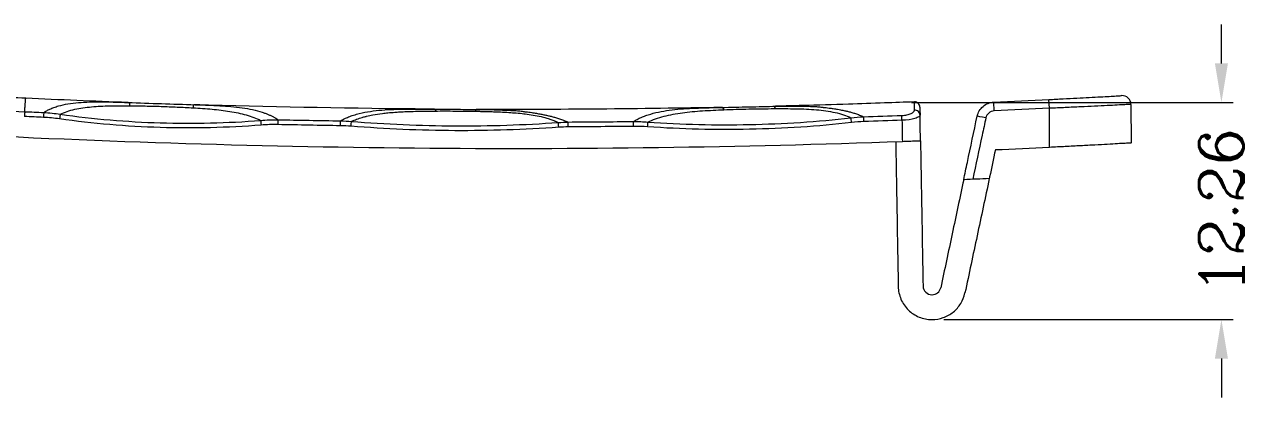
# Model space of a CAD drawing. Header units: millimetres. Extents: x -2408 to -1447, y -915 to -594.
# Drawn here: x -2339.3 to -2270.1, y -779.7 to -758.6 of the extents above; entities that cross this region are included whole.
import ezdxf

# ---------------------------------------------------------------- set-up
doc = ezdxf.new("R2010")
doc.units = ezdxf.units.MM
doc.layers.get('0').update_dxf_attribs({"linetype": 'CONTINUOUS'})
doc.layers.get('Defpoints').update_dxf_attribs({"linetype": 'CONTINUOUS'})
doc.layers.add('3', color=7, linetype='CONTINUOUS', true_color=0xffffff)
doc.styles.add('ROMANC', font='romanc.shx', dxfattribs={"bigfont": 'gbcbig.shx'})
doc.dimstyles.new('YanXiu', dxfattribs={"dimtxt": 2.5, "dimasz": 2.2, "dimexe": 0.66, "dimexo": 0.66, "dimgap": 0.66, "dimtad": 0, "dimdsep": 46, "dimtxsty": 'ROMANC', "dimcen": 0, "dimclrd": 256, "dimclre": 131, "dimclrt": 42, "dimazin": 2, "dimtfac": 1, "dimtofl": 0, "dimtmove": 0, "dimatfit": 3, "dimfxl": 0, "dimlwd": 5, "dimlwe": 5, "dimarcsym": 0})

# ---------------------------------------------------------------- blocks, each defined once
blk = doc.blocks.new('*D93')
at = {"lineweight": 5}
for p, q in [((1138.54, 606.172), (1138.54, 608.372)), ((1138.54, 589.514), (1138.54, 587.314))]:
    blk.add_line(p, q, dxfattribs=at)
at = {"color": 131, "lineweight": 5}
for p, q in [((1121.047, 603.972), (1139.2, 603.972)), ((1122.866, 591.714), (1139.2, 591.714))]:
    blk.add_line(p, q, dxfattribs=at)
for points in [[(1138.174, 606.172), (1138.907, 606.172), (1138.54, 603.972)], [(1138.174, 589.514), (1138.907, 589.514), (1138.54, 591.714)]]:
    blk.add_solid(points)
at = {"layer": 'Defpoints', "color": 0}
for p in [(1120.387, 603.972, 35), (1138.54, 603.972), (1122.206, 591.714, 35)]:
    blk.add_point(p, dxfattribs=at)
at = {"color": 42, "insert": (1138.54, 597.843), "char_height": 2.5, "attachment_point": 5, "rotation": 90, "style": 'ROMANC'}
blk.add_mtext('12.26', dxfattribs=at)

msp = doc.modelspace()

# ---------------------------------------------------------------- linework, layer by layer
at = {"layer": '3', "color": 7, "linetype": 'Continuous', "lineweight": 5}
for p, q in [((-2284.554, -763.51, 35), (-2284.576, -763.015, 35)), ((-2281.433, -763.361, 35), (-2281.458, -762.866, 35)), ((-2276.828, -763.141, 35), (-2276.809, -765.319, 35)), ((-2281.433, -765.568, 35), (-2281.433, -763.361, 35))]:
    msp.add_line(p, q, dxfattribs=at)
msp.add_arc((-2277.328, -763.145, 35), 0.5, 0.5, 93.26952, dxfattribs=at)
for centre, major_axis, ratio, start_param, end_param in [((-2289.756, -764.043, 35), (0.01, -0.3), 0.000179, 1.579522, 2.75491), ((-2289.036, -763.754, 35), (0.3, 0.005), 0.953123, 0, 1.588336), ((-2285.02, -763.91, 35), (0.489, -0.104), 0.008455, 1.572989, 3.141593)]:
    msp.add_ellipse(centre, major_axis=major_axis, ratio=ratio, start_param=start_param, end_param=end_param, dxfattribs=at)
for points, degree in [([(-2339.214, -762.797, 35), (-2339.822, -762.769, 35), (-2341.037, -762.712, 35), (-2342.856, -762.62, 35), (-2344.066, -762.556, 35), (-2344.671, -762.522, 35)], 3), ([(-2344.458, -763.224, 35), (-2342.732, -763.367, 35), (-2341.004, -763.478, 35), (-2339.274, -763.552, 35)], 3), ([(-2333.454, -763.033, 35), (-2335.374, -762.963, 35), (-2337.294, -762.885, 35), (-2339.214, -762.797, 35)], 3), ([(-2333.436, -763.036, 35), (-2333.732, -763.024, 35)], 1), ([(-2333.454, -763.033, 35), (-2333.443, -763.034, 35), (-2333.433, -763.036, 35), (-2333.423, -763.037, 35)], 3), ([(-2329.668, -763.158, 35), (-2329.68, -763.158, 35), (-2329.691, -763.159, 35), (-2329.702, -763.16, 35)], 3), ([(-2329.392, -763.167, 35), (-2329.688, -763.16, 35)], 1), ([(-2329.668, -763.158, 35), (-2329.577, -763.161, 35), (-2329.486, -763.163, 35), (-2329.396, -763.166, 35)], 3), ([(-2299.941, -763.311, 35), (-2299.936, -763.312, 35), (-2299.931, -763.313, 35), (-2299.926, -763.313, 35)], 3), ([(-2296.654, -763.239, 35), (-2296.894, -763.246, 35)], 1), ([(-2296.843, -763.243, 35), (-2296.848, -763.244, 35), (-2296.852, -763.244, 35), (-2296.857, -763.246, 35)], 3), ([(-2284.576, -763.015, 35), (-2283.537, -762.968, 35), (-2282.497, -762.919, 35), (-2281.458, -762.866, 35)], 3), ([(-2338.214, -763.872, 35), (-2338.571, -763.857, 35), (-2338.929, -763.842, 35), (-2339.286, -763.827, 35)], 3), ([(-2339.274, -763.552, 35), (-2338.917, -763.567, 35), (-2338.56, -763.582, 35), (-2338.203, -763.597, 35)], 3), ([(-2337.306, -763.958, 35), (-2337.607, -763.914, 35), (-2337.91, -763.884, 35), (-2338.214, -763.872, 35)], 3), ([(-2338.203, -763.597, 35), (-2337.89, -763.612, 35), (-2337.578, -763.646, 35), (-2337.268, -763.694, 35)], 3), ([(-2325.957, -764.044, 35), (-2325.631, -764.016, 35), (-2325.305, -764.001, 35), (-2324.979, -764.006, 35)], 3), ([(-2316.147, -763.411, 35), (-2316.304, -763.409, 35), (-2316.462, -763.408, 35)], 2), ([(-2316.446, -763.408, 35), (-2316.366, -763.408, 35), (-2316.285, -763.409, 35), (-2316.204, -763.409, 35)], 3), ([(-2313.762, -763.424, 35), (-2313.789, -763.431, 35), (-2313.817, -763.466, 35), (-2313.845, -763.527, 35)], 3), ([(-2313.575, -763.424, 35), (-2313.799, -763.424, 35)], 1), ([(-2313.751, -763.423, 35), (-2313.755, -763.423, 35), (-2313.758, -763.423, 35), (-2313.762, -763.424, 35)], 3), ([(-2299.889, -763.312, 35), (-2300.241, -763.318, 35)], 1), ([(-2292.635, -763.899, 35), (-2292.397, -763.869, 35), (-2292.159, -763.848, 35), (-2291.92, -763.836, 35)], 3), ([(-2291.92, -763.835, 35), (-2291.201, -763.813, 35), (-2290.483, -763.79, 35), (-2289.765, -763.765, 35)], 3), ([(-2281.433, -763.361, 35), (-2282.473, -763.414, 35), (-2283.513, -763.463, 35), (-2284.554, -763.51, 35)], 3), ([(-2324.984, -764.281, 35), (-2325.302, -764.275, 35), (-2325.619, -764.286, 35), (-2325.936, -764.311, 35)], 3), ([(-2321.45, -764.345, 35), (-2322.628, -764.327, 35), (-2323.806, -764.306, 35), (-2324.984, -764.281, 35)], 3), ([(-2324.979, -764.006, 35), (-2323.801, -764.03, 35), (-2322.623, -764.051, 35), (-2321.446, -764.069, 35)], 3), ([(-2320.851, -764.373, 35), (-2321.05, -764.358, 35), (-2321.25, -764.348, 35), (-2321.45, -764.345, 35)], 3), ([(-2321.446, -764.069, 35), (-2321.24, -764.074, 35), (-2321.035, -764.086, 35), (-2320.83, -764.103, 35)], 3), ([(-2309.149, -764.163, 35), (-2308.968, -764.149, 35), (-2308.786, -764.14, 35), (-2308.604, -764.136, 35)], 3), ([(-2308.594, -764.411, 35), (-2308.773, -764.413, 35), (-2308.953, -764.421, 35), (-2309.131, -764.433, 35)], 3), ([(-2308.604, -764.135, 35), (-2307.372, -764.129, 35), (-2306.14, -764.119, 35), (-2304.908, -764.106, 35)], 3), ([(-2304.905, -764.382, 35), (-2306.134, -764.395, 35), (-2307.364, -764.404, 35), (-2308.594, -764.411, 35)], 3), ([(-2304.908, -764.106, 35), (-2304.636, -764.105, 35), (-2304.365, -764.117, 35), (-2304.095, -764.138, 35)], 3), ([(-2304.114, -764.407, 35), (-2304.377, -764.388, 35), (-2304.641, -764.379, 35), (-2304.905, -764.382, 35)], 3), ([(-2291.907, -764.111, 35), (-2292.14, -764.12, 35), (-2292.372, -764.139, 35), (-2292.603, -764.166, 35)], 3), ([(-2289.756, -764.04, 35), (-2290.473, -764.065, 35), (-2291.19, -764.088, 35), (-2291.907, -764.111, 35)], 3), ([(-2289.756, -764.04, 35), (-2289.749, -764.436, 35), (-2289.742, -764.831, 35), (-2289.735, -765.227, 35)], 3), ([(-2281.433, -765.568, 35), (-2282.45, -765.619, 35), (-2283.467, -765.668, 35), (-2284.483, -765.714, 35)], 3), ([(-2284.827, -767.33, 35), (-2285.309, -767.352, 35), (-2285.79, -767.373, 35), (-2286.272, -767.393, 35)], 3), ([(-2288.067, -773.889, 35), (-2288.064, -773.889, 35), (-2288.061, -773.889, 35), (-2288.057, -773.889, 35)], 3), ([(-2288.067, -775.289, 35), (-2288.064, -775.289, 35), (-2288.061, -775.289, 35), (-2288.057, -775.289, 35)], 3)]:
    msp.add_open_spline(points, degree=degree, dxfattribs=at)
msp.add_rational_spline([(-2339.274, -763.552, 35), (-2339.243, -763.051, 35), (-2339.223, -762.797, 35), (-2339.214, -762.797, 35)], [1.00908325448, 0.996601001876, 0.996983628573, 1.01023113457], degree=3, dxfattribs=at)
for points, knots in [([(-2338.203, -763.597, 35), (-2338.147, -763.563, 35), (-2338.038, -763.494, 35), (-2337.846, -763.399, 35), (-2337.626, -763.309, 35), (-2337.295, -763.202, 35), (-2336.846, -763.103, 35), (-2336.253, -763.031, 35), (-2335.617, -762.997, 35), (-2335.089, -762.993, 35), (-2334.702, -762.997, 35), (-2334.465, -763.002, 35), (-2334.221, -763.008, 35), (-2333.98, -763.015, 35), (-2333.819, -763.02, 35), (-2333.742, -763.023, 35)], [0, 0, 0, 0, 0.056267, 0.111419, 0.179467, 0.248878, 0.383223, 0.518284, 0.653456, 0.783825, 0.827128, 0.870798, 0.914899, 0.959489, 1, 1, 1, 1]), ([(-2337.268, -763.694, 35), (-2337.026, -763.575, 35), (-2336.749, -763.486, 35), (-2336.152, -763.352, 35), (-2335.833, -763.307, 35), (-2335.166, -763.245, 35), (-2334.822, -763.228, 35), (-2334.109, -763.211, 35), (-2333.738, -763.212, 35), (-2333.364, -763.215, 35)], [0, 0, 0, 0, 0.25, 0.25, 0.5, 0.5, 0.75, 0.75, 1, 1, 1, 1]), ([(-2333.742, -763.023, 35), (-2333.733, -763.023, 35), (-2333.638, -763.026, 35), (-2333.541, -763.03, 35), (-2333.454, -763.033, 35)], [0, 0, 0, 0, 0.091874, 1, 1, 1, 1]), ([(-2333.454, -763.033, 35), (-2332.822, -763.056, 35), (-2332.191, -763.078, 35), (-2330.929, -763.119, 35), (-2330.299, -763.139, 35), (-2329.668, -763.158, 35)], [0, 0, 0, 0, 0.5, 0.5, 1, 1, 1, 1]), ([(-2333.423, -763.037, 35), (-2333.411, -763.039, 35), (-2333.382, -763.047, 35), (-2333.37, -763.073, 35), (-2333.369, -763.114, 35), (-2333.366, -763.158, 35), (-2333.364, -763.196, 35), (-2333.364, -763.215, 35)], [0, 0, 0, 0, 0.152096, 0.432313, 0.620931, 0.810156, 1, 1, 1, 1]), ([(-2333.364, -763.215, 35), (-2333.067, -763.218, 35), (-2332.77, -763.223, 35), (-2332.174, -763.235, 35), (-2331.875, -763.242, 35), (-2331.275, -763.262, 35), (-2330.974, -763.275, 35), (-2330.37, -763.303, 35), (-2330.071, -763.318, 35), (-2329.775, -763.335, 35)], [0, 0, 0, 0, 0.25, 0.25, 0.5, 0.5, 0.75, 0.75, 1, 1, 1, 1]), ([(-2329.702, -763.16, 35), (-2329.715, -763.161, 35), (-2329.748, -763.167, 35), (-2329.761, -763.193, 35), (-2329.764, -763.233, 35), (-2329.769, -763.278, 35), (-2329.773, -763.316, 35), (-2329.775, -763.335, 35)], [0, 0, 0, 0, 0.151291, 0.432314, 0.621773, 0.811057, 1, 1, 1, 1]), ([(-2316.204, -763.409, 35), (-2316.598, -763.406, 35), (-2321.087, -763.368, 35), (-2325.575, -763.28, 35), (-2329.668, -763.158, 35)], [0, 0, 0, 0, 0.087816, 1, 1, 1, 1]), ([(-2329.396, -763.166, 35), (-2329.323, -763.169, 35), (-2329.093, -763.176, 35), (-2328.713, -763.191, 35), (-2328.19, -763.216, 35), (-2327.612, -763.257, 35), (-2326.994, -763.326, 35), (-2326.403, -763.431, 35), (-2325.979, -763.544, 35), (-2325.694, -763.643, 35), (-2325.533, -763.706, 35), (-2325.381, -763.774, 35), (-2325.238, -763.847, 35), (-2325.103, -763.923, 35), (-2325.02, -763.978, 35), (-2324.979, -764.006, 35)], [0, 0, 0, 0, 0.038276, 0.122951, 0.206401, 0.331686, 0.463735, 0.599003, 0.737201, 0.782804, 0.827644, 0.87175, 0.915155, 0.957894, 1, 1, 1, 1]), ([(-2299.941, -763.311, 35), (-2302.242, -763.356, 35), (-2306.845, -763.42, 35), (-2311.449, -763.43, 35), (-2313.751, -763.423, 35)], [0, 0, 0, 0, 0.500006, 1, 1, 1, 1]), ([(-2300.235, -763.317, 35), (-2300.223, -763.317, 35), (-2300.126, -763.315, 35), (-2300.027, -763.313, 35), (-2299.941, -763.311, 35)], [0, 0, 0, 0, 0.122725, 1, 1, 1, 1]), ([(-2299.941, -763.311, 35), (-2299.425, -763.301, 35), (-2298.909, -763.29, 35), (-2297.876, -763.268, 35), (-2297.36, -763.256, 35), (-2296.843, -763.243, 35)], [0, 0, 0, 0, 0.5, 0.5, 1, 1, 1, 1]), ([(-2296.857, -763.246, 35), (-2296.863, -763.247, 35), (-2296.879, -763.252, 35), (-2296.901, -763.272, 35), (-2296.924, -763.303, 35), (-2296.944, -763.337, 35), (-2296.956, -763.366, 35), (-2296.963, -763.38, 35)], [0, 0, 0, 0, 0.155701, 0.437264, 0.625013, 0.812634, 1, 1, 1, 1]), ([(-2289.055, -763, 35), (-2289.617, -763.021, 35), (-2290.857, -763.066, 35), (-2292.963, -763.136, 35), (-2294.997, -763.196, 35), (-2296.353, -763.23, 35), (-2296.843, -763.243, 35)], [0, 0, 0, 0, 0.216616, 0.477698, 0.8111, 1, 1, 1, 1]), ([(-2296.843, -763.243, 35), (-2296.644, -763.239, 35), (-2296.256, -763.231, 35), (-2295.827, -763.233, 35), (-2295.557, -763.238, 35), (-2295.438, -763.24, 35), (-2295.34, -763.243, 35), (-2295.241, -763.245, 35), (-2295.125, -763.247, 35), (-2294.99, -763.249, 35), (-2294.849, -763.252, 35), (-2294.712, -763.258, 35), (-2294.579, -763.266, 35), (-2294.452, -763.277, 35), (-2294.347, -763.29, 35), (-2294.266, -763.301, 35), (-2294.212, -763.308, 35), (-2294.138, -763.313, 35), (-2294.023, -763.325, 35), (-2293.844, -763.346, 35), (-2293.628, -763.376, 35), (-2293.412, -763.41, 35), (-2293.2, -763.452, 35), (-2292.995, -763.492, 35), (-2292.781, -763.541, 35), (-2292.579, -763.596, 35), (-2292.367, -763.662, 35), (-2292.145, -763.741, 35), (-2291.997, -763.804, 35), (-2291.92, -763.836, 35)], [0, 0, 0, 0, 0.108285, 0.210737, 0.238211, 0.260361, 0.277218, 0.293944, 0.314307, 0.338366, 0.363027, 0.388207, 0.414153, 0.44109, 0.468095, 0.486952, 0.496002, 0.502936, 0.528354, 0.564634, 0.611824, 0.663313, 0.699674, 0.751345, 0.793343, 0.839167, 0.888867, 0.942474, 1, 1, 1, 1]), ([(-2288.744, -763.295, 35), (-2288.745, -763.215, 35), (-2288.78, -763.137, 35), (-2288.895, -763.027, 35), (-2288.976, -762.997, 35), (-2289.055, -763, 35)], [0, 0, 0, 0, 0.5, 0.5, 1, 1, 1, 1]), ([(-2289.046, -763.469, 35), (-2289.049, -763.313, 35), (-2289.051, -763.196, 35), (-2289.054, -763.039, 35), (-2289.055, -763, 35), (-2289.055, -763, 35)], [0, 0, 0, 0, 0.5, 0.5, 1, 1, 1, 1]), ([(-2288.744, -763.295, 35), (-2288.744, -763.295, 35), (-2288.743, -763.333, 35), (-2288.74, -763.485, 35), (-2288.738, -763.599, 35), (-2288.736, -763.749, 35)], [0, 0, 0, 0, 0.5, 0.5, 1, 1, 1, 1]), ([(-2285.509, -763.806, 35), (-2285.463, -763.589, 35), (-2285.346, -763.394, 35), (-2285.009, -763.108, 35), (-2284.797, -763.025, 35), (-2284.576, -763.015, 35)], [0, 0, 0, 0, 0.5, 0.5, 1, 1, 1, 1]), ([(-2281.458, -762.866, 35), (-2281.187, -762.853, 35), (-2280.921, -762.839, 35), (-2280.397, -762.812, 35), (-2280.137, -762.798, 35), (-2279.641, -762.772, 35), (-2279.405, -762.76, 35), (-2278.96, -762.735, 35), (-2278.749, -762.724, 35), (-2278.37, -762.703, 35), (-2278.201, -762.694, 35), (-2277.901, -762.677, 35), (-2277.773, -762.67, 35), (-2277.568, -762.658, 35), (-2277.489, -762.654, 35), (-2277.384, -762.648, 35), (-2277.357, -762.646, 35), (-2277.357, -762.646, 35)], [0, 0, 0, 0, 0.125, 0.125, 0.25, 0.25, 0.375, 0.375, 0.5, 0.5, 0.625, 0.625, 0.75, 0.75, 0.875, 0.875, 1, 1, 1, 1]), ([(-2276.828, -763.141, 35), (-2276.828, -763.141, 35), (-2276.858, -763.142, 35), (-2276.977, -763.148, 35), (-2277.066, -763.153, 35), (-2277.296, -763.165, 35), (-2277.439, -763.172, 35), (-2277.776, -763.189, 35), (-2277.967, -763.198, 35), (-2278.392, -763.219, 35), (-2278.629, -763.23, 35), (-2279.129, -763.254, 35), (-2279.393, -763.267, 35), (-2279.95, -763.293, 35), (-2280.243, -763.307, 35), (-2280.83, -763.334, 35), (-2281.131, -763.348, 35), (-2281.433, -763.361, 35)], [0, 0, 0, 0, 0.125236, 0.125236, 0.250202, 0.250202, 0.375169, 0.375169, 0.500135, 0.500135, 0.625101, 0.625101, 0.750067, 0.750067, 0.875034, 0.875034, 1, 1, 1, 1]), ([(-2339.274, -763.552, 35), (-2339.275, -763.574, 35), (-2339.277, -763.613, 35), (-2339.281, -763.71, 35), (-2339.284, -763.768, 35), (-2339.286, -763.827, 35)], [0, 0, 0, 0, 0.5, 0.5, 1, 1, 1, 1]), ([(-2338.203, -763.597, 35), (-2338.203, -763.619, 35), (-2338.205, -763.658, 35), (-2338.209, -763.755, 35), (-2338.211, -763.813, 35), (-2338.214, -763.872, 35)], [0, 0, 0, 0, 0.5, 0.5, 1, 1, 1, 1]), ([(-2337.268, -763.694, 35), (-2337.271, -763.718, 35), (-2337.277, -763.756, 35), (-2337.29, -763.848, 35), (-2337.298, -763.903, 35), (-2337.306, -763.958, 35)], [0, 0, 0, 0, 0.5, 0.5, 1, 1, 1, 1]), ([(-2325.936, -764.311, 35), (-2327.83, -764.458, 35), (-2329.732, -764.506, 35), (-2332.58, -764.418, 35), (-2333.528, -764.362, 35), (-2335.421, -764.2, 35), (-2336.366, -764.094, 35), (-2337.306, -763.958, 35)], [0, 0, 0, 0, 0.5, 0.5, 0.75, 0.75, 1, 1, 1, 1]), ([(-2337.268, -763.694, 35), (-2336.332, -763.829, 35), (-2335.393, -763.935, 35), (-2333.51, -764.096, 35), (-2332.566, -764.151, 35), (-2329.733, -764.239, 35), (-2327.841, -764.192, 35), (-2325.957, -764.044, 35)], [0, 0, 0, 0, 0.25, 0.25, 0.5, 0.5, 1, 1, 1, 1]), ([(-2329.775, -763.335, 35), (-2329.408, -763.355, 35), (-2329.048, -763.379, 35), (-2328.356, -763.442, 35), (-2328.021, -763.482, 35), (-2327.374, -763.586, 35), (-2327.063, -763.651, 35), (-2326.478, -763.817, 35), (-2326.201, -763.919, 35), (-2325.957, -764.044, 35)], [0, 0, 0, 0, 0.25, 0.25, 0.5, 0.5, 0.75, 0.75, 1, 1, 1, 1]), ([(-2321.446, -764.069, 35), (-2321.377, -764.029, 35), (-2321.236, -763.948, 35), (-2320.989, -763.841, 35), (-2320.706, -763.741, 35), (-2320.302, -763.629, 35), (-2319.782, -763.527, 35), (-2319.134, -763.455, 35), (-2318.456, -763.418, 35), (-2317.856, -763.407, 35), (-2317.359, -763.404, 35), (-2317.021, -763.405, 35), (-2316.72, -763.406, 35), (-2316.543, -763.407, 35), (-2316.451, -763.408, 35), (-2316.446, -763.408, 35)], [0, 0, 0, 0, 0.061623, 0.125232, 0.196534, 0.272658, 0.41058, 0.540499, 0.666019, 0.790431, 0.85147, 0.914705, 0.956301, 0.997572, 1, 1, 1, 1]), ([(-2320.83, -764.103, 35), (-2320.82, -764.098, 35), (-2320.727, -764.053, 35), (-2320.532, -763.972, 35), (-2320.274, -763.887, 35), (-2320.084, -763.835, 35), (-2319.883, -763.785, 35), (-2319.575, -763.719, 35), (-2319.173, -763.658, 35), (-2318.755, -763.611, 35), (-2318.504, -763.59, 35), (-2318.346, -763.579, 35), (-2318.229, -763.571, 35), (-2317.983, -763.556, 35), (-2317.713, -763.545, 35), (-2317.536, -763.539, 35), (-2317.496, -763.537, 35), (-2317.481, -763.537, 35), (-2317.309, -763.532, 35), (-2316.9, -763.522, 35), (-2316.447, -763.516, 35), (-2316.159, -763.515, 35), (-2316.116, -763.515, 35), (-2316.113, -763.515, 35)], [0, 0, 0, 0, 0.009029, 0.083223, 0.164502, 0.211321, 0.225402, 0.310924, 0.428445, 0.492534, 0.575889, 0.58158, 0.587079, 0.646215, 0.726652, 0.742182, 0.746632, 0.748741, 0.750639, 0.843966, 0.976808, 0.998357, 1, 1, 1, 1]), ([(-2316.204, -763.409, 35), (-2316.187, -763.409, 35), (-2316.164, -763.41, 35), (-2316.148, -763.411, 35), (-2316.144, -763.411, 35)], [0, 0, 0, 0, 0.733935, 1, 1, 1, 1]), ([(-2316.204, -763.409, 35), (-2315.795, -763.412, 35), (-2315.386, -763.415, 35), (-2314.569, -763.419, 35), (-2314.16, -763.421, 35), (-2313.751, -763.423, 35)], [0, 0, 0, 0, 0.5, 0.5, 1, 1, 1, 1]), ([(-2316.144, -763.411, 35), (-2316.138, -763.411, 35), (-2316.125, -763.412, 35), (-2316.112, -763.415, 35), (-2316.1, -763.418, 35), (-2316.094, -763.422, 35), (-2316.088, -763.427, 35), (-2316.072, -763.437, 35), (-2316.06, -763.449, 35), (-2316.062, -763.463, 35), (-2316.088, -763.476, 35), (-2316.103, -763.492, 35), (-2316.11, -763.507, 35), (-2316.113, -763.515, 35)], [0, 0, 0, 0, 0.051075, 0.130391, 0.195158, 0.245668, 0.32682, 0.440084, 0.571465, 0.67489, 0.760329, 0.866528, 1, 1, 1, 1]), ([(-2316.113, -763.515, 35), (-2315.736, -763.512, 35), (-2315.356, -763.512, 35), (-2314.592, -763.516, 35), (-2314.217, -763.521, 35), (-2313.845, -763.527, 35)], [0, 0, 0, 0, 0.5, 0.5, 1, 1, 1, 1]), ([(-2313.845, -763.527, 35), (-2313.766, -763.528, 35), (-2313.605, -763.531, 35), (-2313.341, -763.537, 35), (-2313.049, -763.544, 35), (-2312.733, -763.554, 35), (-2312.361, -763.569, 35), (-2311.957, -763.591, 35), (-2311.516, -763.623, 35), (-2311.215, -763.653, 35), (-2310.733, -763.711, 35), (-2310.312, -763.781, 35), (-2309.901, -763.886, 35), (-2309.701, -763.945, 35), (-2309.549, -763.995, 35), (-2309.435, -764.038, 35), (-2309.372, -764.063, 35), (-2309.315, -764.086, 35), (-2309.238, -764.12, 35), (-2309.177, -764.149, 35), (-2309.149, -764.163, 35)], [0, 0, 0, 0, 0.043032, 0.087387, 0.144587, 0.204155, 0.263549, 0.354413, 0.436947, 0.526392, 0.540325, 0.742684, 0.808332, 0.840513, 0.894774, 0.927396, 0.933555, 0.946413, 0.975094, 1, 1, 1, 1]), ([(-2313.751, -763.423, 35), (-2313.665, -763.423, 35), (-2313.491, -763.424, 35), (-2313.258, -763.427, 35), (-2313.065, -763.431, 35), (-2312.909, -763.435, 35), (-2312.755, -763.439, 35), (-2312.605, -763.445, 35), (-2312.463, -763.45, 35), (-2312.35, -763.455, 35), (-2312.258, -763.46, 35), (-2312.174, -763.464, 35), (-2312.08, -763.468, 35), (-2311.969, -763.472, 35), (-2311.834, -763.477, 35), (-2311.687, -763.482, 35), (-2311.537, -763.491, 35), (-2311.393, -763.503, 35), (-2311.257, -763.518, 35), (-2311.145, -763.535, 35), (-2311.058, -763.549, 35), (-2311.002, -763.557, 35), (-2310.924, -763.564, 35), (-2310.81, -763.578, 35), (-2310.623, -763.605, 35), (-2310.397, -763.642, 35), (-2310.15, -763.687, 35), (-2309.924, -763.733, 35), (-2309.713, -763.777, 35), (-2309.51, -763.825, 35), (-2309.304, -763.883, 35), (-2309.083, -763.952, 35), (-2308.849, -764.036, 35), (-2308.69, -764.102, 35), (-2308.607, -764.136, 35)], [0, 0, 0, 0, 0.045663, 0.091416, 0.123185, 0.147804, 0.172417, 0.204187, 0.2285, 0.248728, 0.26487, 0.278317, 0.294036, 0.312529, 0.333844, 0.359604, 0.385791, 0.412756, 0.440819, 0.46906, 0.488754, 0.49815, 0.505261, 0.530105, 0.563552, 0.616381, 0.666747, 0.713805, 0.754907, 0.794716, 0.839092, 0.888083, 0.941716, 1, 1, 1, 1]), ([(-2304.908, -764.106, 35), (-2304.841, -764.064, 35), (-2304.704, -763.98, 35), (-2304.473, -763.87, 35), (-2304.219, -763.77, 35), (-2303.854, -763.652, 35), (-2303.37, -763.537, 35), (-2302.748, -763.443, 35), (-2302.098, -763.384, 35), (-2301.565, -763.357, 35), (-2301.177, -763.342, 35), (-2300.941, -763.335, 35), (-2300.699, -763.328, 35), (-2300.463, -763.322, 35), (-2300.308, -763.319, 35), (-2300.235, -763.317, 35)], [0, 0, 0, 0, 0.063889, 0.129863, 0.198067, 0.268631, 0.407112, 0.540796, 0.671323, 0.796241, 0.837406, 0.878919, 0.920834, 0.963203, 1, 1, 1, 1]), ([(-2304.094, -764.138, 35), (-2303.826, -764.001, 35), (-2303.514, -763.894, 35), (-2302.859, -763.723, 35), (-2302.51, -763.66, 35), (-2301.783, -763.563, 35), (-2301.408, -763.529, 35), (-2300.624, -763.477, 35), (-2300.218, -763.459, 35), (-2299.808, -763.443, 35)], [0, 0, 0, 0, 0.25, 0.25, 0.5, 0.5, 0.75, 0.75, 1, 1, 1, 1]), ([(-2304.094, -764.138, 35), (-2302.186, -764.273, 35), (-2300.271, -764.315, 35), (-2297.403, -764.256, 35), (-2296.447, -764.215, 35), (-2294.538, -764.093, 35), (-2293.585, -764.01, 35), (-2292.635, -763.899, 35)], [0, 0, 0, 0, 0.5, 0.5, 0.75, 0.75, 1, 1, 1, 1]), ([(-2299.926, -763.313, 35), (-2299.92, -763.315, 35), (-2299.903, -763.319, 35), (-2299.879, -763.338, 35), (-2299.853, -763.368, 35), (-2299.83, -763.401, 35), (-2299.816, -763.429, 35), (-2299.808, -763.443, 35)], [0, 0, 0, 0, 0.155623, 0.437069, 0.624712, 0.812356, 1, 1, 1, 1]), ([(-2299.808, -763.443, 35), (-2299.344, -763.425, 35), (-2298.873, -763.41, 35), (-2297.909, -763.388, 35), (-2297.434, -763.383, 35), (-2296.963, -763.38, 35)], [0, 0, 0, 0, 0.5, 0.5, 1, 1, 1, 1]), ([(-2296.963, -763.38, 35), (-2296.549, -763.378, 35), (-2296.136, -763.378, 35), (-2295.341, -763.395, 35), (-2294.958, -763.411, 35), (-2294.218, -763.476, 35), (-2293.863, -763.524, 35), (-2293.203, -763.669, 35), (-2292.898, -763.766, 35), (-2292.635, -763.899, 35)], [0, 0, 0, 0, 0.25, 0.25, 0.5, 0.5, 0.75, 0.75, 1, 1, 1, 1]), ([(-2292.603, -764.166, 35), (-2292.61, -764.11, 35), (-2292.616, -764.055, 35), (-2292.627, -763.961, 35), (-2292.632, -763.923, 35), (-2292.635, -763.899, 35)], [0, 0, 0, 0, 0.5, 0.5, 1, 1, 1, 1]), ([(-2291.907, -764.111, 35), (-2291.909, -764.052, 35), (-2291.912, -763.994, 35), (-2291.916, -763.897, 35), (-2291.917, -763.859, 35), (-2291.918, -763.836, 35)], [0, 0, 0, 0, 0.5, 0.5, 1, 1, 1, 1]), ([(-2289.765, -763.765, 35), (-2289.664, -763.762, 35), (-2289.566, -763.749, 35), (-2289.388, -763.711, 35), (-2289.309, -763.685, 35), (-2289.179, -763.627, 35), (-2289.13, -763.596, 35), (-2289.062, -763.531, 35), (-2289.045, -763.499, 35), (-2289.046, -763.469, 35)], [0, 0, 0, 0, 0.25, 0.25, 0.5, 0.5, 0.75, 0.75, 1, 1, 1, 1]), ([(-2288.736, -763.749, 35), (-2288.735, -763.779, 35), (-2288.761, -763.811, 35), (-2288.861, -763.874, 35), (-2288.934, -763.906, 35), (-2289.214, -763.991, 35), (-2289.48, -764.032, 35), (-2289.756, -764.04, 35)], [0, 0, 0, 0, 0.25, 0.25, 0.5, 0.5, 1, 1, 1, 1]), ([(-2288.711, -765.189, 35), (-2288.715, -764.961, 35), (-2288.719, -764.734, 35), (-2288.727, -764.254, 35), (-2288.731, -764.002, 35), (-2288.736, -763.749, 35)], [0, 0, 0, 0, 0.473784, 0.473784, 1, 1, 1, 1]), ([(-2286.272, -767.393, 35), (-2286.202, -767.067, 35), (-2286.133, -766.741, 35), (-2285.879, -765.545, 35), (-2285.694, -764.676, 35), (-2285.509, -763.806, 35)], [0, 0, 0, 0, 0.272698, 0.272698, 1, 1, 1, 1]), ([(-2285.02, -763.906, 35), (-2285.09, -764.232, 35), (-2285.159, -764.558, 35), (-2285.405, -765.713, 35), (-2285.581, -766.542, 35), (-2285.757, -767.371, 35)], [0, 0, 0, 0, 0.282252, 0.282252, 1, 1, 1, 1]), ([(-2284.554, -763.51, 35), (-2284.664, -763.515, 35), (-2284.77, -763.557, 35), (-2284.939, -763.699, 35), (-2284.997, -763.797, 35), (-2285.02, -763.906, 35)], [0, 0, 0, 0, 0.5, 0.5, 1, 1, 1, 1]), ([(-2325.957, -764.044, 35), (-2325.955, -764.068, 35), (-2325.952, -764.107, 35), (-2325.944, -764.2, 35), (-2325.94, -764.255, 35), (-2325.936, -764.311, 35)], [0, 0, 0, 0, 0.5, 0.5, 1, 1, 1, 1]), ([(-2324.979, -764.006, 35), (-2324.979, -764.028, 35), (-2324.98, -764.066, 35), (-2324.982, -764.164, 35), (-2324.983, -764.222, 35), (-2324.984, -764.281, 35)], [0, 0, 0, 0, 0.5, 0.5, 1, 1, 1, 1]), ([(-2321.45, -764.345, 35), (-2321.449, -764.286, 35), (-2321.448, -764.227, 35), (-2321.447, -764.13, 35), (-2321.446, -764.091, 35), (-2321.446, -764.069, 35)], [0, 0, 0, 0, 0.5, 0.5, 1, 1, 1, 1]), ([(-2320.851, -764.373, 35), (-2320.847, -764.316, 35), (-2320.842, -764.26, 35), (-2320.835, -764.165, 35), (-2320.832, -764.126, 35), (-2320.83, -764.103, 35)], [0, 0, 0, 0, 0.5, 0.5, 1, 1, 1, 1]), ([(-2309.131, -764.433, 35), (-2310.107, -764.499, 35), (-2311.083, -764.55, 35), (-2313.037, -764.616, 35), (-2314.015, -764.63, 35), (-2315.969, -764.62, 35), (-2316.947, -764.596, 35), (-2318.9, -764.51, 35), (-2319.876, -764.449, 35), (-2320.851, -764.373, 35)], [0, 0, 0, 0, 0.25, 0.25, 0.5, 0.5, 0.75, 0.75, 1, 1, 1, 1]), ([(-2320.83, -764.103, 35), (-2319.858, -764.179, 35), (-2318.886, -764.24, 35), (-2316.939, -764.325, 35), (-2315.965, -764.348, 35), (-2314.016, -764.358, 35), (-2313.043, -764.344, 35), (-2311.095, -764.279, 35), (-2310.122, -764.228, 35), (-2309.15, -764.163, 35)], [0, 0, 0, 0, 0.25, 0.25, 0.5, 0.5, 0.75, 0.75, 1, 1, 1, 1]), ([(-2309.131, -764.433, 35), (-2309.135, -764.376, 35), (-2309.139, -764.32, 35), (-2309.145, -764.225, 35), (-2309.148, -764.186, 35), (-2309.15, -764.163, 35)], [0, 0, 0, 0, 0.5, 0.5, 1, 1, 1, 1]), ([(-2308.594, -764.411, 35), (-2308.595, -764.352, 35), (-2308.596, -764.293, 35), (-2308.597, -764.196, 35), (-2308.598, -764.158, 35), (-2308.598, -764.136, 35)], [0, 0, 0, 0, 0.5, 0.5, 1, 1, 1, 1]), ([(-2304.905, -764.382, 35), (-2304.905, -764.323, 35), (-2304.906, -764.264, 35), (-2304.907, -764.166, 35), (-2304.907, -764.128, 35), (-2304.908, -764.106, 35)], [0, 0, 0, 0, 0.5, 0.5, 1, 1, 1, 1]), ([(-2304.114, -764.407, 35), (-2304.11, -764.351, 35), (-2304.106, -764.295, 35), (-2304.099, -764.2, 35), (-2304.096, -764.162, 35), (-2304.095, -764.138, 35)], [0, 0, 0, 0, 0.5, 0.5, 1, 1, 1, 1]), ([(-2292.603, -764.166, 35), (-2293.558, -764.277, 35), (-2294.515, -764.361, 35), (-2296.432, -764.484, 35), (-2297.393, -764.525, 35), (-2300.274, -764.585, 35), (-2302.197, -764.542, 35), (-2304.114, -764.407, 35)], [0, 0, 0, 0, 0.25, 0.25, 0.5, 0.5, 1, 1, 1, 1]), ([(-2344.791, -764.719, 35), (-2335.624, -765.222, 35), (-2326.45, -765.516, 35), (-2308.088, -765.685, 35), (-2298.91, -765.561, 35), (-2289.735, -765.227, 35)], [0, 0, 0, 0, 0.5, 0.5, 1, 1, 1, 1]), ([(-2290.11, -765.24, 35), (-2290.093, -766.222, 35), (-2290.076, -767.203, 35), (-2290.028, -769.93, 35), (-2289.998, -771.676, 35), (-2289.967, -773.422, 35)], [0, 0, 0, 0, 0.359844, 0.359844, 1, 1, 1, 1]), ([(-2289.735, -765.227, 35), (-2289.6, -765.222, 35), (-2289.467, -765.217, 35), (-2289.219, -765.208, 35), (-2289.106, -765.204, 35), (-2288.822, -765.193, 35), (-2288.711, -765.189, 35), (-2288.711, -765.189, 35)], [0, 0, 0, 0, 0.25, 0.25, 0.5, 0.5, 1, 1, 1, 1]), ([(-2288.711, -765.189, 35), (-2288.694, -766.17, 35), (-2288.676, -767.151, 35), (-2288.629, -769.888, 35), (-2288.598, -771.642, 35), (-2288.567, -773.397, 35)], [0, 0, 0, 0, 0.358651, 0.358651, 1, 1, 1, 1]), ([(-2276.809, -765.319, 35), (-2276.809, -765.319, 35), (-2276.84, -765.321, 35), (-2276.957, -765.328, 35), (-2277.046, -765.333, 35), (-2277.279, -765.346, 35), (-2277.421, -765.354, 35), (-2277.757, -765.373, 35), (-2277.953, -765.384, 35), (-2278.38, -765.408, 35), (-2278.613, -765.421, 35), (-2279.119, -765.448, 35), (-2279.388, -765.463, 35), (-2279.945, -765.492, 35), (-2280.236, -765.507, 35), (-2280.833, -765.538, 35), (-2281.132, -765.553, 35), (-2281.433, -765.568, 35)], [0, 0, 0, 0, 0.125, 0.125, 0.25, 0.25, 0.375, 0.375, 0.5, 0.5, 0.625, 0.625, 0.75, 0.75, 0.875, 0.875, 1, 1, 1, 1]), ([(-2284.483, -765.714, 35), (-2284.591, -766.219, 35), (-2284.698, -766.724, 35), (-2284.813, -767.263, 35), (-2284.82, -767.297, 35), (-2284.827, -767.33, 35)], [0, 0, 0, 0, 0.937505, 0.937505, 1, 1, 1, 1]), ([(-2286.272, -767.393, 35), (-2286.488, -768.409, 35), (-2286.704, -769.426, 35), (-2287.136, -771.459, 35), (-2287.352, -772.476, 35), (-2287.568, -773.493, 35)], [0, 0, 0, 0, 0.5, 0.5, 1, 1, 1, 1]), ([(-2284.827, -767.33, 35), (-2285.056, -768.406, 35), (-2285.284, -769.482, 35), (-2285.742, -771.633, 35), (-2285.97, -772.708, 35), (-2286.199, -773.784, 35)], [0, 0, 0, 0, 0.5, 0.5, 1, 1, 1, 1]), ([(-2284.827, -767.33, 35), (-2285.056, -768.406, 35), (-2285.284, -769.482, 35), (-2285.742, -771.633, 35), (-2285.97, -772.708, 35), (-2286.199, -773.784, 35)], [0, 0, 0, 0, 0.5, 0.5, 1, 1, 1, 1]), ([(-2289.967, -773.422, 35), (-2289.965, -773.546, 35), (-2289.951, -773.668, 35), (-2289.9, -773.907, 35), (-2289.862, -774.025, 35), (-2289.765, -774.252, 35), (-2289.706, -774.359, 35), (-2289.567, -774.561, 35), (-2289.487, -774.657, 35), (-2289.312, -774.829, 35), (-2289.217, -774.906, 35), (-2289.012, -775.042, 35), (-2288.902, -775.1, 35), (-2288.562, -775.239, 35), (-2288.316, -775.289, 35), (-2288.067, -775.289, 35)], [0, 0, 0, 0, 0.125, 0.125, 0.25, 0.25, 0.375, 0.375, 0.5, 0.5, 0.625, 0.625, 0.75, 0.75, 1, 1, 1, 1]), ([(-2288.567, -773.397, 35), (-2288.565, -773.528, 35), (-2288.51, -773.655, 35), (-2288.326, -773.836, 35), (-2288.198, -773.889, 35), (-2288.067, -773.889, 35)], [0, 0, 0, 0, 0.5, 0.5, 1, 1, 1, 1]), ([(-2288.057, -773.889, 35), (-2287.943, -773.889, 35), (-2287.831, -773.849, 35), (-2287.654, -773.705, 35), (-2287.592, -773.605, 35), (-2287.568, -773.493, 35)], [0, 0, 0, 0, 0.5, 0.5, 1, 1, 1, 1]), ([(-2288.057, -775.289, 35), (-2287.84, -775.289, 35), (-2287.628, -775.252, 35), (-2287.218, -775.107, 35), (-2287.03, -775.002, 35), (-2286.692, -774.728, 35), (-2286.55, -774.566, 35), (-2286.323, -774.196, 35), (-2286.244, -773.997, 35), (-2286.199, -773.784, 35)], [0, 0, 0, 0, 0.25, 0.25, 0.5, 0.5, 0.75, 0.75, 1, 1, 1, 1])]:
    msp.add_open_spline(points, degree=3, knots=knots, dxfattribs=at)

# ---------------------------------------------------------------- dimensions: what is measured, and where the dimension line sits
dim = msp.add_linear_dim(base=(-2271.723, -763.03), p1=(-2288.057, -775.289, 35), p2=(-2289.876, -763.03, 35), angle=90, dimstyle='YanXiu')
dim.commit()
dim.dimension.update_dxf_attribs({"geometry": '*D93', "text_midpoint": (-2271.723, -769.159), "insert": (-3410.264, -1367.002)})

doc.saveas('drawing.dxf')
